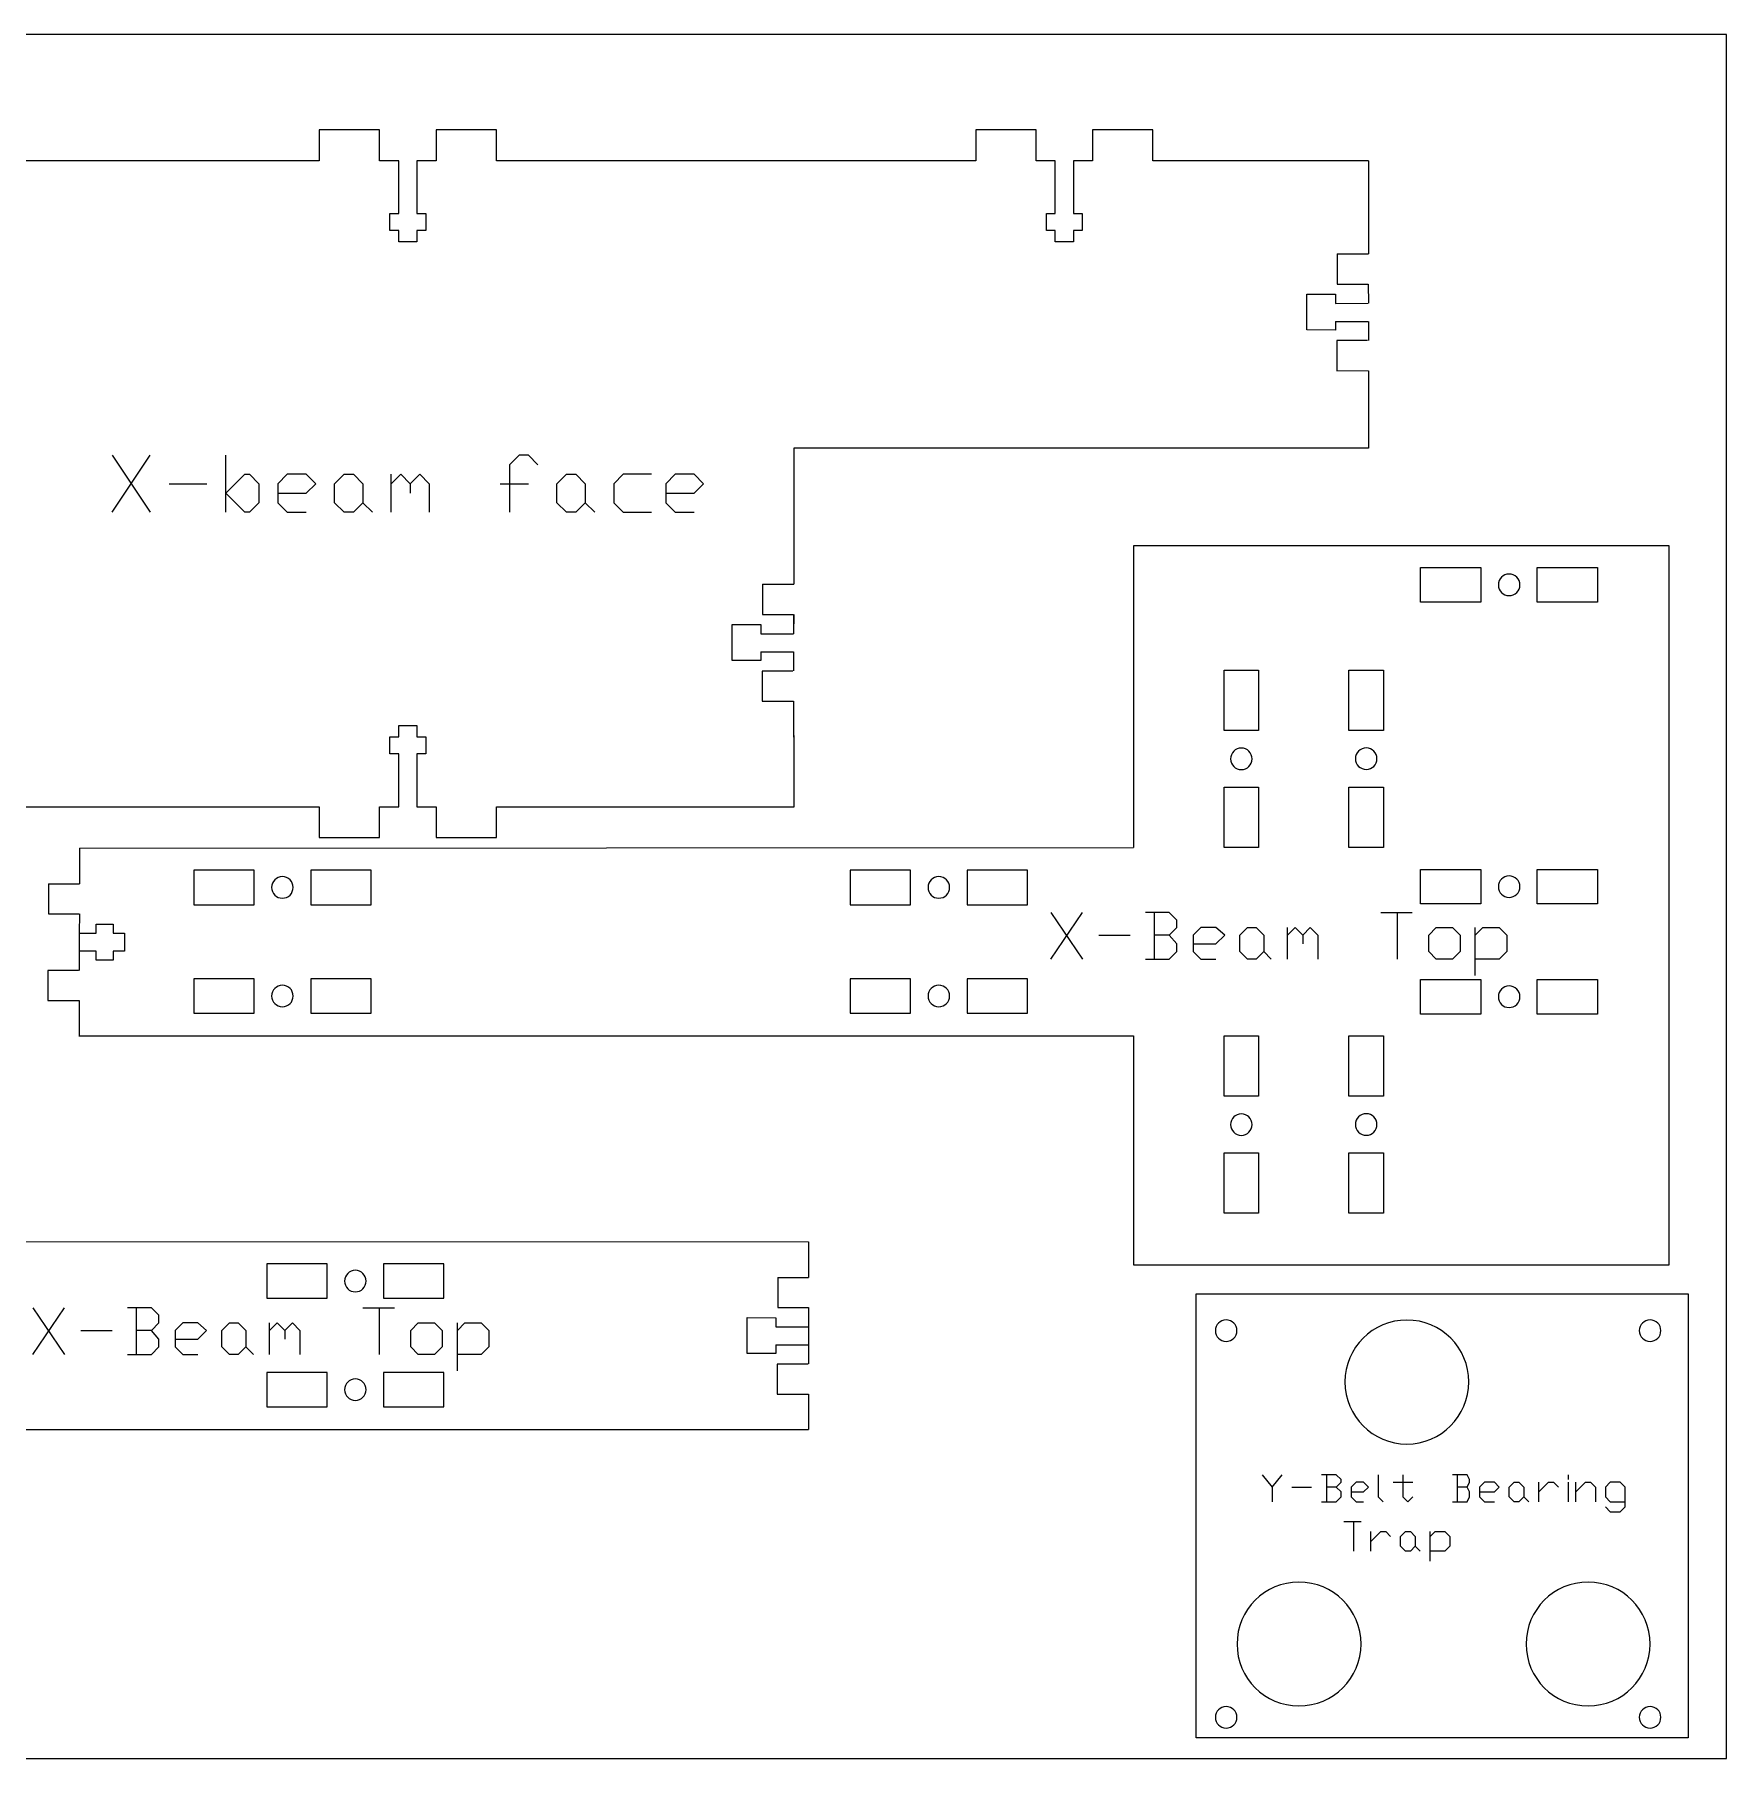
# Model space of a CAD drawing. Header units: inches. Extents: x 6.6 to 30.6, y 0.1 to 12.1.
# Drawn here: x 18.8 to 30.58, y 0.08 to 12.08 of the extents above; entities that cross this region are included whole.
import ezdxf

# ---------------------------------------------------------------- set-up
doc = ezdxf.new("R2010")
doc.units = ezdxf.units.IN
doc.layers.get('0').update_dxf_attribs({"linetype": 'CONTINUOUS', "lineweight": 25, "true_color": 0x000000})
doc.layers.add('CUT_SHEET_5', color=179, linetype='CONTINUOUS', true_color=0x131326)

# ---------------------------------------------------------------- blocks, each defined once
blk = doc.blocks.new('BORDER')
for p, q in [((24, 0), (0, 0)), ((24, -12), (24, 0)), ((0, -12), (24, -12))]:
    blk.add_line(p, q)
blk = doc.blocks.new('xbeamtopr')
at = {"layer": 'CUT_SHEET_5', "color": 3, "lineweight": 15, "true_color": 0x00ff00}
for p, q in [((0, 0), (-3.728, 0)), ((-3.728, 0), (-3.728, -2.099)), ((0, -5.003), (0, 0)), ((-11.066, -2.103), (-3.728, -2.099)), ((-11.066, -2.103), (-11.066, -2.351)), ((-11.066, -2.561), (-11.067, -2.695)), ((-10.949, -2.695), (-10.949, -2.633)), ((-10.949, -2.633), (-10.831, -2.633)), ((-10.831, -2.633), (-10.831, -2.695)), ((-11.067, -2.695), (-10.949, -2.695)), ((-11.067, -2.695), (-11.067, -2.821)), ((-10.831, -2.695), (-10.752, -2.695)), ((-10.752, -2.695), (-10.752, -2.821)), ((-10.949, -2.821), (-11.067, -2.821)), ((-11.067, -2.821), (-11.067, -2.954)), ((-10.949, -2.883), (-10.949, -2.821)), ((-10.752, -2.821), (-10.831, -2.821)), ((-10.831, -2.821), (-10.831, -2.883)), ((-10.831, -2.883), (-10.949, -2.883)), ((-11.067, -3.164), (-11.067, -3.411)), ((-11.067, -3.411), (-11.067, -3.414)), ((-11.067, -3.411), (-3.728, -3.411)), ((-3.728, -3.411), (-3.728, -5.003)), ((-3.728, -5.003), (0, -5.003))]:
    blk.add_line(p, q, dxfattribs=at)
at = {"layer": 'CUT_SHEET_5', "color": 1, "lineweight": 15, "true_color": 0xff0000}
for p, q in [((-1.731, -0.151), (-1.311, -0.151)), ((-1.731, -0.391), (-1.731, -0.151)), ((-1.311, -0.151), (-1.311, -0.391)), ((-0.918, -0.151), (-0.498, -0.151)), ((-0.918, -0.391), (-0.918, -0.151)), ((-0.498, -0.151), (-0.498, -0.391)), ((-1.311, -0.391), (-1.731, -0.391)), ((-0.498, -0.391), (-0.918, -0.391)), ((-3.098, -0.865), (-2.858, -0.865)), ((-3.098, -1.285), (-3.098, -0.865)), ((-2.858, -0.865), (-2.858, -1.285)), ((-2.229, -1.285), (-2.229, -0.865)), ((-2.229, -0.865), (-1.989, -0.865)), ((-1.989, -0.865), (-1.989, -1.285)), ((-2.858, -1.285), (-3.098, -1.285)), ((-1.989, -1.285), (-2.229, -1.285)), ((-3.098, -1.679), (-2.858, -1.679)), ((-3.098, -2.098), (-3.098, -1.679)), ((-2.858, -1.679), (-2.858, -2.098)), ((-2.229, -2.098), (-2.229, -1.678)), ((-2.229, -1.678), (-1.989, -1.678)), ((-1.989, -1.678), (-1.989, -2.098)), ((-2.858, -2.098), (-3.098, -2.098)), ((-1.989, -2.098), (-2.229, -2.098)), ((-9.849, -2.257), (-10.269, -2.257)), ((-10.269, -2.257), (-10.269, -2.497)), ((-9.849, -2.497), (-9.849, -2.257)), ((-9.036, -2.257), (-9.456, -2.257)), ((-9.456, -2.257), (-9.456, -2.497)), ((-9.036, -2.497), (-9.036, -2.257)), ((-5.281, -2.257), (-5.7, -2.257)), ((-5.7, -2.257), (-5.7, -2.497)), ((-5.281, -2.497), (-5.281, -2.257)), ((-4.467, -2.257), (-4.887, -2.257)), ((-4.887, -2.257), (-4.887, -2.497)), ((-4.467, -2.497), (-4.467, -2.257)), ((-1.731, -2.492), (-1.731, -2.252)), ((-1.731, -2.252), (-1.311, -2.252)), ((-1.311, -2.252), (-1.311, -2.492)), ((-0.918, -2.492), (-0.918, -2.252)), ((-0.918, -2.252), (-0.498, -2.252)), ((-0.498, -2.252), (-0.498, -2.492)), ((-11.282, -2.351), (-11.282, -2.561)), ((-11.282, -2.351), (-11.066, -2.351)), ((-10.269, -2.497), (-9.849, -2.497)), ((-9.456, -2.497), (-9.036, -2.497)), ((-5.7, -2.497), (-5.281, -2.497)), ((-4.887, -2.497), (-4.467, -2.497)), ((-1.311, -2.492), (-1.731, -2.492)), ((-0.498, -2.492), (-0.918, -2.492)), ((-11.282, -2.561), (-11.067, -2.561)), ((-11.286, -2.955), (-11.286, -3.164)), ((-11.071, -2.955), (-11.286, -2.955)), ((-9.85, -3.013), (-10.269, -3.013)), ((-10.269, -3.013), (-10.269, -3.253)), ((-9.85, -3.253), (-9.85, -3.013)), ((-9.036, -3.013), (-9.456, -3.013)), ((-9.456, -3.013), (-9.456, -3.253)), ((-9.036, -3.253), (-9.036, -3.013)), ((-5.281, -3.013), (-5.7, -3.013)), ((-5.7, -3.013), (-5.7, -3.253)), ((-5.281, -3.253), (-5.281, -3.013)), ((-4.467, -3.013), (-4.887, -3.013)), ((-4.887, -3.013), (-4.887, -3.253)), ((-4.467, -3.253), (-4.467, -3.013)), ((-1.731, -3.018), (-1.311, -3.018)), ((-1.731, -3.258), (-1.731, -3.018)), ((-1.311, -3.018), (-1.311, -3.258)), ((-0.918, -3.018), (-0.498, -3.018)), ((-0.918, -3.258), (-0.918, -3.018)), ((-0.498, -3.018), (-0.498, -3.258)), ((-11.286, -3.164), (-11.067, -3.164)), ((-10.269, -3.253), (-9.85, -3.253)), ((-9.456, -3.253), (-9.036, -3.253)), ((-5.7, -3.253), (-5.281, -3.253)), ((-4.887, -3.253), (-4.467, -3.253)), ((-1.311, -3.258), (-1.731, -3.258)), ((-0.498, -3.258), (-0.918, -3.258)), ((-3.098, -3.411), (-2.858, -3.411)), ((-3.098, -3.831), (-3.098, -3.411)), ((-2.858, -3.411), (-2.858, -3.831)), ((-2.229, -3.83), (-2.229, -3.411)), ((-2.229, -3.411), (-1.989, -3.411)), ((-1.989, -3.411), (-1.989, -3.83)), ((-2.858, -3.831), (-3.098, -3.831)), ((-1.989, -3.83), (-2.229, -3.83)), ((-3.098, -4.225), (-2.858, -4.225)), ((-3.098, -4.644), (-3.098, -4.225)), ((-2.858, -4.225), (-2.858, -4.644)), ((-2.229, -4.644), (-2.229, -4.224)), ((-2.229, -4.224), (-1.989, -4.224)), ((-1.989, -4.224), (-1.989, -4.644)), ((-2.858, -4.644), (-3.098, -4.644)), ((-1.989, -4.644), (-2.229, -4.644))]:
    blk.add_line(p, q, dxfattribs=at)
at = {"layer": 'CUT_SHEET_5', "color": 7, "lineweight": 15, "true_color": 0xffffff}
for p, q in [((-4.303, -2.551), (-4.084, -2.876)), ((-4.303, -2.876), (-4.084, -2.551)), ((-3.48, -2.551), (-3.646, -2.551)), ((-3.585, -2.551), (-3.585, -2.876)), ((-3.427, -2.604), (-3.48, -2.551)), ((-3.427, -2.657), (-3.427, -2.604)), ((-2.007, -2.551), (-1.788, -2.551)), ((-1.893, -2.551), (-1.893, -2.876)), ((-3.971, -2.71), (-3.752, -2.71)), ((-3.48, -2.71), (-3.585, -2.71)), ((-3.48, -2.71), (-3.427, -2.657)), ((-3.427, -2.77), (-3.48, -2.71)), ((-3.261, -2.657), (-3.313, -2.71)), ((-3.313, -2.71), (-3.313, -2.823)), ((-3.155, -2.657), (-3.261, -2.657)), ((-3.094, -2.71), (-3.155, -2.657)), ((-3.155, -2.77), (-3.094, -2.71)), ((-2.989, -2.71), (-2.936, -2.657)), ((-2.989, -2.823), (-2.989, -2.71)), ((-2.936, -2.657), (-2.875, -2.657)), ((-2.875, -2.657), (-2.822, -2.71)), ((-2.822, -2.71), (-2.822, -2.823)), ((-2.656, -2.71), (-2.603, -2.657)), ((-2.656, -2.876), (-2.656, -2.657)), ((-2.603, -2.657), (-2.551, -2.71)), ((-2.551, -2.71), (-2.498, -2.657)), ((-2.551, -2.71), (-2.551, -2.77)), ((-2.498, -2.657), (-2.445, -2.71)), ((-2.445, -2.71), (-2.445, -2.876)), ((-1.674, -2.71), (-1.621, -2.657)), ((-1.674, -2.823), (-1.674, -2.71)), ((-1.621, -2.657), (-1.508, -2.657)), ((-1.508, -2.657), (-1.455, -2.71)), ((-1.455, -2.71), (-1.455, -2.823)), ((-1.35, -2.71), (-1.297, -2.657)), ((-1.35, -2.989), (-1.35, -2.657)), ((-1.297, -2.657), (-1.183, -2.657)), ((-1.183, -2.657), (-1.13, -2.71)), ((-1.13, -2.71), (-1.13, -2.823)), ((-3.646, -2.876), (-3.48, -2.876)), ((-3.48, -2.876), (-3.427, -2.823)), ((-3.427, -2.823), (-3.427, -2.77)), ((-3.313, -2.77), (-3.155, -2.77)), ((-3.313, -2.823), (-3.261, -2.876)), ((-3.261, -2.876), (-3.155, -2.876)), ((-2.936, -2.876), (-2.989, -2.823)), ((-2.875, -2.876), (-2.936, -2.876)), ((-2.822, -2.823), (-2.875, -2.876)), ((-2.822, -2.823), (-2.77, -2.876)), ((-1.621, -2.876), (-1.674, -2.823)), ((-1.508, -2.876), (-1.621, -2.876)), ((-1.455, -2.823), (-1.508, -2.876)), ((-1.183, -2.876), (-1.35, -2.876)), ((-1.13, -2.823), (-1.183, -2.876))]:
    blk.add_line(p, q, dxfattribs=at)
at = {"layer": 'CUT_SHEET_5', "color": 1, "lineweight": 15, "true_color": 0xff0000}
for points in [[(-1.114, -0.196), (-1.156, -0.196), (-1.189, -0.229), (-1.189, -0.271)], [(-1.039, -0.271), (-1.039, -0.229), (-1.073, -0.196), (-1.114, -0.196)], [(-1.189, -0.271), (-1.189, -0.312), (-1.156, -0.346), (-1.114, -0.346)], [(-1.114, -0.346), (-1.073, -0.346), (-1.039, -0.312), (-1.039, -0.271)], [(-2.978, -1.407), (-3.02, -1.407), (-3.053, -1.441), (-3.053, -1.482)], [(-2.903, -1.482), (-2.903, -1.441), (-2.937, -1.407), (-2.978, -1.407)], [(-2.109, -1.406), (-2.15, -1.406), (-2.184, -1.44), (-2.184, -1.481)], [(-2.034, -1.481), (-2.034, -1.44), (-2.067, -1.406), (-2.109, -1.406)], [(-3.053, -1.482), (-3.053, -1.523), (-3.02, -1.557), (-2.978, -1.557)], [(-2.978, -1.557), (-2.937, -1.557), (-2.903, -1.523), (-2.903, -1.482)], [(-2.184, -1.481), (-2.184, -1.523), (-2.15, -1.556), (-2.109, -1.556)], [(-2.109, -1.556), (-2.067, -1.556), (-2.034, -1.523), (-2.034, -1.481)], [(-9.653, -2.302), (-9.694, -2.302), (-9.728, -2.336), (-9.728, -2.377)], [(-9.728, -2.377), (-9.728, -2.418), (-9.694, -2.452), (-9.653, -2.452)], [(-9.578, -2.377), (-9.578, -2.336), (-9.611, -2.302), (-9.653, -2.302)], [(-9.653, -2.452), (-9.611, -2.452), (-9.578, -2.418), (-9.578, -2.377)], [(-5.084, -2.302), (-5.125, -2.302), (-5.159, -2.336), (-5.159, -2.377)], [(-5.159, -2.377), (-5.159, -2.418), (-5.125, -2.452), (-5.084, -2.452)], [(-5.009, -2.377), (-5.009, -2.336), (-5.042, -2.302), (-5.084, -2.302)], [(-5.084, -2.452), (-5.042, -2.452), (-5.009, -2.418), (-5.009, -2.377)], [(-1.114, -2.297), (-1.156, -2.297), (-1.189, -2.33), (-1.189, -2.372)], [(-1.189, -2.372), (-1.189, -2.413), (-1.156, -2.447), (-1.114, -2.447)], [(-1.039, -2.372), (-1.039, -2.33), (-1.073, -2.297), (-1.114, -2.297)], [(-1.114, -2.447), (-1.073, -2.447), (-1.039, -2.413), (-1.039, -2.372)], [(-9.653, -3.058), (-9.694, -3.058), (-9.728, -3.091), (-9.728, -3.133)], [(-9.578, -3.133), (-9.578, -3.091), (-9.611, -3.058), (-9.653, -3.058)], [(-5.084, -3.058), (-5.125, -3.058), (-5.159, -3.091), (-5.159, -3.133)], [(-5.009, -3.133), (-5.009, -3.091), (-5.042, -3.058), (-5.084, -3.058)], [(-1.114, -3.063), (-1.156, -3.063), (-1.189, -3.097), (-1.189, -3.138)], [(-1.039, -3.138), (-1.039, -3.097), (-1.073, -3.063), (-1.114, -3.063)], [(-9.728, -3.133), (-9.728, -3.174), (-9.694, -3.208), (-9.653, -3.208)], [(-9.653, -3.208), (-9.611, -3.208), (-9.578, -3.174), (-9.578, -3.133)], [(-5.159, -3.133), (-5.159, -3.174), (-5.125, -3.208), (-5.084, -3.208)], [(-5.084, -3.208), (-5.042, -3.208), (-5.009, -3.174), (-5.009, -3.133)], [(-1.189, -3.138), (-1.189, -3.179), (-1.156, -3.213), (-1.114, -3.213)], [(-1.114, -3.213), (-1.073, -3.213), (-1.039, -3.179), (-1.039, -3.138)], [(-2.978, -3.953), (-3.02, -3.953), (-3.053, -3.986), (-3.053, -4.028)], [(-2.903, -4.028), (-2.903, -3.986), (-2.937, -3.953), (-2.978, -3.953)], [(-2.109, -3.952), (-2.15, -3.952), (-2.184, -3.986), (-2.184, -4.027)], [(-2.034, -4.027), (-2.034, -3.986), (-2.067, -3.952), (-2.109, -3.952)], [(-3.053, -4.028), (-3.053, -4.069), (-3.02, -4.103), (-2.978, -4.103)], [(-2.978, -4.103), (-2.937, -4.103), (-2.903, -4.069), (-2.903, -4.028)], [(-2.184, -4.027), (-2.184, -4.068), (-2.15, -4.102), (-2.109, -4.102)], [(-2.109, -4.102), (-2.067, -4.102), (-2.034, -4.068), (-2.034, -4.027)]]:
    blk.add_open_spline(points, degree=3, dxfattribs=at)
blk = doc.blocks.new('y_belt_bear_trap_1')
at = {"layer": 'CUT_SHEET_5', "color": 3, "lineweight": 15, "true_color": 0x00ff00}
for p, q in [((0, -3.091), (0, 0)), ((0, 0), (3.424, 0)), ((3.424, 0), (3.424, -3.091)), ((3.424, -3.091), (0, -3.091))]:
    blk.add_line(p, q, dxfattribs=at)
at = {"layer": 'CUT_SHEET_5', "color": 1, "lineweight": 15, "true_color": 0xff0000}
for p, q in [((0.208, -0.182), (0.208, -0.182)), ((1.466, -0.183), (1.466, -0.183)), ((3.159, -0.182), (3.159, -0.182)), ((0.715, -2.007), (0.715, -2.007)), ((0.284, -2.438), (0.284, -2.438)), ((1.147, -2.438), (1.147, -2.438)), ((2.296, -2.438), (2.296, -2.438)), ((3.159, -2.438), (3.159, -2.438)), ((0.208, -2.873), (0.208, -2.873)), ((3.159, -2.873), (3.159, -2.873))]:
    blk.add_line(p, q, dxfattribs=at)
at = {"layer": 'CUT_SHEET_5', "color": 7, "lineweight": 15, "true_color": 0xffffff}
for p, q in [((0.46, -1.26), (0.528, -1.346)), ((0.528, -1.346), (0.597, -1.26)), ((0.975, -1.26), (0.872, -1.26)), ((0.906, -1.26), (0.906, -1.449)), ((1.009, -1.294), (0.975, -1.26)), ((0.975, -1.346), (1.009, -1.311)), ((1.009, -1.311), (1.009, -1.294)), ((1.113, -1.311), (1.078, -1.346)), ((1.164, -1.311), (1.113, -1.311)), ((1.198, -1.346), (1.164, -1.311)), ((1.267, -1.26), (1.267, -1.414)), ((1.37, -1.311), (1.508, -1.311)), ((1.439, -1.26), (1.439, -1.414)), ((1.886, -1.26), (1.783, -1.26)), ((1.817, -1.26), (1.817, -1.449)), ((1.903, -1.294), (1.886, -1.26)), ((1.886, -1.346), (1.903, -1.311)), ((1.903, -1.311), (1.903, -1.294)), ((2.006, -1.311), (1.972, -1.346)), ((2.075, -1.311), (2.006, -1.311)), ((2.109, -1.346), (2.075, -1.311)), ((2.178, -1.346), (2.212, -1.311)), ((2.212, -1.311), (2.246, -1.311)), ((2.246, -1.311), (2.281, -1.346)), ((2.384, -1.38), (2.453, -1.311)), ((2.384, -1.449), (2.384, -1.311)), ((2.453, -1.311), (2.487, -1.311)), ((2.487, -1.311), (2.521, -1.346)), ((2.59, -1.294), (2.59, -1.26)), ((2.59, -1.449), (2.59, -1.311)), ((2.642, -1.38), (2.71, -1.311)), ((2.642, -1.449), (2.642, -1.311)), ((2.71, -1.311), (2.745, -1.311)), ((2.745, -1.311), (2.779, -1.346)), ((2.882, -1.311), (2.848, -1.346)), ((2.951, -1.311), (2.882, -1.311)), ((2.985, -1.346), (2.951, -1.311)), ((0.528, -1.346), (0.528, -1.449)), ((0.666, -1.346), (0.803, -1.346)), ((0.975, -1.346), (0.906, -1.346)), ((1.009, -1.38), (0.975, -1.346)), ((0.975, -1.449), (1.009, -1.414)), ((1.009, -1.414), (1.009, -1.38)), ((1.078, -1.346), (1.078, -1.414)), ((1.078, -1.38), (1.164, -1.38)), ((1.078, -1.414), (1.113, -1.449)), ((1.164, -1.38), (1.198, -1.346)), ((1.267, -1.414), (1.302, -1.449)), ((1.439, -1.414), (1.473, -1.449)), ((1.473, -1.449), (1.508, -1.414)), ((1.886, -1.346), (1.817, -1.346)), ((1.903, -1.38), (1.886, -1.346)), ((1.886, -1.449), (1.903, -1.414)), ((1.903, -1.414), (1.903, -1.38)), ((1.972, -1.346), (1.972, -1.414)), ((1.972, -1.38), (2.075, -1.38)), ((1.972, -1.414), (2.006, -1.449)), ((2.075, -1.38), (2.109, -1.346)), ((2.178, -1.414), (2.178, -1.346)), ((2.212, -1.449), (2.178, -1.414)), ((2.281, -1.414), (2.246, -1.449)), ((2.281, -1.346), (2.281, -1.414)), ((2.281, -1.414), (2.315, -1.449)), ((2.779, -1.346), (2.779, -1.449)), ((2.848, -1.346), (2.848, -1.414)), ((2.848, -1.414), (2.882, -1.449)), ((2.985, -1.483), (2.985, -1.346)), ((0.872, -1.449), (0.975, -1.449)), ((1.113, -1.449), (1.164, -1.449)), ((1.783, -1.449), (1.886, -1.449)), ((2.006, -1.449), (2.075, -1.449)), ((2.246, -1.449), (2.212, -1.449)), ((2.848, -1.483), (2.882, -1.518)), ((2.882, -1.449), (2.985, -1.449)), ((2.882, -1.518), (2.951, -1.518)), ((2.951, -1.518), (2.985, -1.483)), ((1.027, -1.586), (1.147, -1.586)), ((1.095, -1.586), (1.095, -1.792)), ((1.216, -1.724), (1.284, -1.655)), ((1.216, -1.792), (1.216, -1.655)), ((1.284, -1.655), (1.319, -1.655)), ((1.319, -1.655), (1.353, -1.689)), ((1.422, -1.689), (1.456, -1.655)), ((1.456, -1.655), (1.491, -1.655)), ((1.491, -1.655), (1.525, -1.689)), ((1.628, -1.689), (1.662, -1.655)), ((1.628, -1.861), (1.628, -1.655)), ((1.662, -1.655), (1.731, -1.655)), ((1.731, -1.655), (1.765, -1.689)), ((1.422, -1.758), (1.422, -1.689)), ((1.456, -1.792), (1.422, -1.758)), ((1.491, -1.792), (1.456, -1.792)), ((1.525, -1.758), (1.491, -1.792)), ((1.525, -1.689), (1.525, -1.758)), ((1.525, -1.758), (1.559, -1.792)), ((1.731, -1.792), (1.628, -1.792)), ((1.765, -1.758), (1.731, -1.792)), ((1.765, -1.689), (1.765, -1.758))]:
    blk.add_line(p, q, dxfattribs=at)
at = {"layer": 'CUT_SHEET_5', "color": 1, "lineweight": 15, "true_color": 0xff0000}
for points, degree in [([(0.208, -0.182), (0.167, -0.182), (0.133, -0.216), (0.133, -0.257)], 3), ([(0.283, -0.257), (0.283, -0.216), (0.25, -0.182), (0.208, -0.182)], 3), ([(1.466, -0.183), (1.228, -0.183), (1.035, -0.376), (1.035, -0.614)], 3), ([(1.897, -0.614), (1.898, -0.376), (1.704, -0.183), (1.466, -0.183)], 3), ([(3.159, -0.182), (3.118, -0.182), (3.084, -0.216), (3.084, -0.257)], 3), ([(3.234, -0.257), (3.234, -0.216), (3.201, -0.182), (3.159, -0.182)], 3), ([(0.133, -0.257), (0.133, -0.299), (0.167, -0.332), (0.208, -0.332)], 3), ([(0.208, -0.332), (0.25, -0.332), (0.283, -0.299), (0.283, -0.257)], 3), ([(3.084, -0.257), (3.084, -0.299), (3.118, -0.332), (3.159, -0.332)], 3), ([(3.159, -0.332), (3.201, -0.332), (3.234, -0.299), (3.234, -0.257)], 3), ([(1.035, -0.614), (1.035, -0.852), (1.228, -1.046), (1.466, -1.046)], 3), ([(1.035, -0.614), (1.035, -0.614), (1.035, -0.614), (1.035, -0.614)], 3), ([(1.466, -1.046), (1.704, -1.046), (1.897, -0.852), (1.897, -0.614)], 3), ([(1.466, -1.046), (1.466, -1.046), (1.466, -1.046)], 2), ([(0.715, -2.007), (0.477, -2.007), (0.284, -2.2), (0.284, -2.438)], 3), ([(1.147, -2.438), (1.147, -2.2), (0.953, -2.007), (0.715, -2.007)], 3), ([(2.728, -2.007), (2.489, -2.007), (2.296, -2.2), (2.296, -2.438)], 3), ([(3.159, -2.438), (3.159, -2.2), (2.966, -2.007), (2.728, -2.007)], 3), ([(0.284, -2.438), (0.284, -2.676), (0.477, -2.869), (0.715, -2.869)], 3), ([(0.715, -2.869), (0.953, -2.869), (1.147, -2.676), (1.147, -2.438)], 3), ([(2.296, -2.438), (2.296, -2.676), (2.489, -2.869), (2.727, -2.869)], 3), ([(2.728, -2.869), (2.966, -2.869), (3.159, -2.676), (3.159, -2.438)], 3), ([(0.208, -2.873), (0.167, -2.873), (0.133, -2.907), (0.133, -2.948)], 3), ([(0.283, -2.948), (0.283, -2.907), (0.25, -2.873), (0.208, -2.873)], 3), ([(0.715, -2.869), (0.715, -2.869), (0.715, -2.869), (0.715, -2.869)], 3), ([(2.727, -2.869), (2.728, -2.869), (2.728, -2.869), (2.728, -2.869)], 3), ([(3.159, -2.873), (3.118, -2.873), (3.084, -2.907), (3.084, -2.948)], 3), ([(3.234, -2.948), (3.234, -2.907), (3.201, -2.873), (3.159, -2.873)], 3), ([(0.133, -2.948), (0.133, -2.99), (0.167, -3.023), (0.208, -3.023)], 3), ([(0.208, -3.023), (0.25, -3.023), (0.283, -2.99), (0.283, -2.948)], 3), ([(3.084, -2.948), (3.084, -2.99), (3.118, -3.023), (3.159, -3.023)], 3), ([(3.159, -3.023), (3.201, -3.023), (3.234, -2.99), (3.234, -2.948)], 3)]:
    blk.add_open_spline(points, degree=degree, dxfattribs=at)
blk = doc.blocks.new('xbeamtopl')
at = {"layer": 'CUT_SHEET_5', "color": 3, "lineweight": 15, "true_color": 0x00ff00}
for p, q in [((3.728, 0), (0, 0)), ((0, 0), (0, -5.003)), ((3.728, -2.099), (3.728, 0)), ((3.728, -2.099), (17.377, -2.103)), ((17.377, -2.103), (17.377, -2.351)), ((16.949, -2.881), (16.949, -2.631)), ((16.949, -2.631), (17.149, -2.632)), ((17.149, -2.632), (17.149, -2.695)), ((17.377, -2.561), (17.377, -2.695)), ((17.149, -2.695), (17.377, -2.695)), ((17.377, -2.695), (17.377, -2.821)), ((17.148, -2.821), (17.377, -2.821)), ((17.149, -2.821), (17.149, -2.882)), ((17.377, -2.821), (17.377, -2.954)), ((17.149, -2.882), (16.949, -2.881)), ((17.376, -3.164), (17.376, -3.411)), ((3.728, -5.003), (3.728, -3.411)), ((3.728, -3.411), (17.376, -3.411)), ((0, -5.003), (3.728, -5.003))]:
    blk.add_line(p, q, dxfattribs=at)
at = {"layer": 'CUT_SHEET_5', "color": 1, "lineweight": 15, "true_color": 0xff0000}
for p, q in [((0.918, -0.151), (0.498, -0.151)), ((0.498, -0.151), (0.498, -0.391)), ((0.918, -0.391), (0.918, -0.151)), ((1.731, -0.151), (1.311, -0.151)), ((1.311, -0.151), (1.311, -0.391)), ((1.731, -0.391), (1.731, -0.151)), ((0.498, -0.391), (0.918, -0.391)), ((1.311, -0.391), (1.731, -0.391)), ((1.989, -1.286), (1.989, -0.866)), ((1.989, -0.866), (2.229, -0.866)), ((2.229, -0.866), (2.229, -1.286)), ((3.098, -0.865), (2.858, -0.865)), ((2.858, -0.865), (2.858, -1.285)), ((3.098, -1.285), (3.098, -0.865)), ((2.229, -1.286), (1.989, -1.286)), ((2.858, -1.285), (3.098, -1.285)), ((1.989, -2.099), (1.989, -1.679)), ((1.989, -1.679), (2.229, -1.679)), ((2.229, -1.679), (2.229, -2.099)), ((3.098, -1.679), (2.858, -1.679)), ((2.858, -1.679), (2.858, -2.098)), ((3.098, -2.098), (3.098, -1.679)), ((2.229, -2.099), (1.989, -2.099)), ((2.858, -2.098), (3.098, -2.098)), ((0.918, -2.252), (0.498, -2.252)), ((0.498, -2.252), (0.498, -2.492)), ((0.918, -2.492), (0.918, -2.252)), ((1.731, -2.252), (1.311, -2.252)), ((1.311, -2.252), (1.311, -2.492)), ((1.731, -2.492), (1.731, -2.252)), ((4.467, -2.257), (4.887, -2.257)), ((4.467, -2.497), (4.467, -2.257)), ((4.887, -2.257), (4.887, -2.497)), ((5.281, -2.257), (5.7, -2.257)), ((5.281, -2.497), (5.281, -2.257)), ((5.7, -2.257), (5.7, -2.497)), ((9.456, -2.257), (9.036, -2.257)), ((9.036, -2.257), (9.036, -2.497)), ((9.456, -2.497), (9.456, -2.257)), ((10.269, -2.257), (9.85, -2.257)), ((9.85, -2.257), (9.85, -2.497)), ((10.269, -2.497), (10.269, -2.257)), ((14.025, -2.257), (13.605, -2.257)), ((13.605, -2.257), (13.605, -2.497)), ((14.025, -2.497), (14.025, -2.257)), ((14.838, -2.257), (14.418, -2.257)), ((14.418, -2.257), (14.418, -2.497)), ((14.838, -2.497), (14.838, -2.257)), ((17.162, -2.351), (17.162, -2.561)), ((17.162, -2.351), (17.377, -2.351)), ((0.498, -2.492), (0.918, -2.492)), ((1.311, -2.492), (1.731, -2.492)), ((4.887, -2.497), (4.467, -2.497)), ((5.7, -2.497), (5.281, -2.497)), ((9.036, -2.497), (9.456, -2.497)), ((9.85, -2.497), (10.269, -2.497)), ((13.605, -2.497), (14.025, -2.497)), ((14.418, -2.497), (14.838, -2.497)), ((17.162, -2.561), (17.376, -2.561)), ((17.158, -2.955), (17.158, -3.164)), ((17.373, -2.955), (17.158, -2.955)), ((0.918, -3.018), (0.498, -3.018)), ((0.498, -3.018), (0.498, -3.258)), ((0.918, -3.258), (0.918, -3.018)), ((1.731, -3.018), (1.311, -3.018)), ((1.311, -3.018), (1.311, -3.258)), ((1.731, -3.258), (1.731, -3.018)), ((4.467, -3.253), (4.467, -3.013)), ((4.467, -3.013), (4.887, -3.013)), ((4.887, -3.013), (4.887, -3.253)), ((5.281, -3.253), (5.281, -3.013)), ((5.281, -3.013), (5.7, -3.013)), ((5.7, -3.013), (5.7, -3.253)), ((9.456, -3.013), (9.036, -3.013)), ((9.036, -3.013), (9.036, -3.253)), ((9.456, -3.253), (9.456, -3.013)), ((10.269, -3.013), (9.849, -3.013)), ((9.849, -3.013), (9.849, -3.253)), ((10.269, -3.253), (10.269, -3.013)), ((14.025, -3.013), (13.605, -3.013)), ((13.605, -3.013), (13.605, -3.253)), ((14.025, -3.253), (14.025, -3.013)), ((14.838, -3.013), (14.418, -3.013)), ((14.418, -3.013), (14.418, -3.253)), ((14.838, -3.253), (14.838, -3.013)), ((17.158, -3.164), (17.376, -3.164)), ((0.498, -3.258), (0.918, -3.258)), ((1.311, -3.258), (1.731, -3.258)), ((4.887, -3.253), (4.467, -3.253)), ((5.7, -3.253), (5.281, -3.253)), ((9.036, -3.253), (9.456, -3.253)), ((9.849, -3.253), (10.269, -3.253)), ((13.605, -3.253), (14.025, -3.253)), ((14.418, -3.253), (14.838, -3.253)), ((1.989, -3.832), (1.989, -3.412)), ((1.989, -3.412), (2.229, -3.412)), ((2.229, -3.412), (2.229, -3.832)), ((3.098, -3.411), (2.858, -3.411)), ((2.858, -3.411), (2.858, -3.831)), ((3.098, -3.831), (3.098, -3.411)), ((2.229, -3.832), (1.989, -3.832)), ((2.858, -3.831), (3.098, -3.831)), ((2.903, -4.028), (2.903, -4.028)), ((1.989, -4.645), (1.989, -4.225)), ((1.989, -4.225), (2.229, -4.225)), ((2.229, -4.225), (2.229, -4.645)), ((3.098, -4.225), (2.858, -4.225)), ((2.858, -4.225), (2.858, -4.644)), ((3.098, -4.644), (3.098, -4.225)), ((2.229, -4.645), (1.989, -4.645)), ((2.858, -4.644), (3.098, -4.644))]:
    blk.add_line(p, q, dxfattribs=at)
at = {"layer": 'CUT_SHEET_5', "color": 7, "lineweight": 15, "true_color": 0xffffff}
for p, q in [((11.978, -2.562), (12.197, -2.887)), ((11.978, -2.887), (12.197, -2.562)), ((12.802, -2.562), (12.636, -2.562)), ((12.696, -2.562), (12.696, -2.887)), ((12.855, -2.615), (12.802, -2.562)), ((12.855, -2.668), (12.855, -2.615)), ((14.275, -2.562), (14.494, -2.562)), ((14.388, -2.562), (14.388, -2.887)), ((12.311, -2.721), (12.53, -2.721)), ((12.802, -2.721), (12.696, -2.721)), ((12.802, -2.721), (12.855, -2.668)), ((12.855, -2.781), (12.802, -2.721)), ((13.021, -2.668), (12.968, -2.721)), ((12.968, -2.721), (12.968, -2.834)), ((13.126, -2.668), (13.021, -2.668)), ((13.187, -2.721), (13.126, -2.668)), ((13.126, -2.781), (13.187, -2.721)), ((13.293, -2.721), (13.345, -2.668)), ((13.293, -2.834), (13.293, -2.721)), ((13.345, -2.668), (13.406, -2.668)), ((13.406, -2.668), (13.459, -2.721)), ((13.459, -2.721), (13.459, -2.834)), ((13.625, -2.721), (13.678, -2.668)), ((13.625, -2.887), (13.625, -2.668)), ((13.678, -2.668), (13.731, -2.721)), ((13.731, -2.721), (13.784, -2.668)), ((13.731, -2.721), (13.731, -2.781)), ((13.784, -2.668), (13.836, -2.721)), ((13.836, -2.721), (13.836, -2.887)), ((14.607, -2.721), (14.66, -2.668)), ((14.607, -2.834), (14.607, -2.721)), ((14.66, -2.668), (14.773, -2.668)), ((14.773, -2.668), (14.826, -2.721)), ((14.826, -2.721), (14.826, -2.834)), ((14.932, -2.721), (14.985, -2.668)), ((14.932, -3.001), (14.932, -2.668)), ((14.985, -2.668), (15.098, -2.668)), ((15.098, -2.668), (15.151, -2.721)), ((15.151, -2.721), (15.151, -2.834)), ((12.802, -2.887), (12.855, -2.834)), ((12.855, -2.834), (12.855, -2.781)), ((12.968, -2.781), (13.126, -2.781)), ((12.968, -2.834), (13.021, -2.887)), ((13.345, -2.887), (13.293, -2.834)), ((13.459, -2.834), (13.406, -2.887)), ((13.459, -2.834), (13.512, -2.887)), ((14.66, -2.887), (14.607, -2.834)), ((14.826, -2.834), (14.773, -2.887)), ((15.151, -2.834), (15.098, -2.887)), ((12.636, -2.887), (12.802, -2.887)), ((13.021, -2.887), (13.126, -2.887)), ((13.406, -2.887), (13.345, -2.887)), ((14.773, -2.887), (14.66, -2.887)), ((15.098, -2.887), (14.932, -2.887))]:
    blk.add_line(p, q, dxfattribs=at)
at = {"layer": 'CUT_SHEET_5', "color": 1, "lineweight": 15, "true_color": 0xff0000}
for points in [[(1.114, -0.196), (1.073, -0.196), (1.039, -0.229), (1.039, -0.271)], [(1.189, -0.271), (1.189, -0.229), (1.156, -0.196), (1.114, -0.196)], [(1.039, -0.271), (1.039, -0.312), (1.073, -0.346), (1.114, -0.346)], [(1.114, -0.346), (1.156, -0.346), (1.189, -0.312), (1.189, -0.271)], [(2.109, -1.408), (2.067, -1.408), (2.034, -1.441), (2.034, -1.483)], [(2.184, -1.483), (2.184, -1.441), (2.15, -1.408), (2.109, -1.408)], [(2.978, -1.407), (2.937, -1.407), (2.903, -1.441), (2.903, -1.482)], [(3.053, -1.482), (3.053, -1.441), (3.02, -1.407), (2.978, -1.407)], [(2.034, -1.483), (2.034, -1.524), (2.067, -1.558), (2.109, -1.558)], [(2.109, -1.558), (2.15, -1.558), (2.184, -1.524), (2.184, -1.483)], [(2.903, -1.482), (2.903, -1.523), (2.937, -1.557), (2.978, -1.557)], [(2.978, -1.557), (3.02, -1.557), (3.053, -1.523), (3.053, -1.482)], [(1.114, -2.297), (1.073, -2.297), (1.039, -2.33), (1.039, -2.372)], [(1.039, -2.372), (1.039, -2.413), (1.073, -2.447), (1.114, -2.447)], [(1.189, -2.372), (1.189, -2.33), (1.156, -2.297), (1.114, -2.297)], [(1.114, -2.447), (1.156, -2.447), (1.189, -2.413), (1.189, -2.372)], [(5.084, -2.302), (5.042, -2.302), (5.009, -2.336), (5.009, -2.377)], [(5.009, -2.377), (5.009, -2.418), (5.042, -2.452), (5.084, -2.452)], [(5.159, -2.377), (5.159, -2.336), (5.125, -2.302), (5.084, -2.302)], [(5.084, -2.452), (5.125, -2.452), (5.159, -2.418), (5.159, -2.377)], [(9.653, -2.302), (9.611, -2.302), (9.578, -2.336), (9.578, -2.377)], [(9.578, -2.377), (9.578, -2.418), (9.611, -2.452), (9.653, -2.452)], [(9.728, -2.377), (9.728, -2.336), (9.694, -2.302), (9.653, -2.302)], [(9.653, -2.452), (9.694, -2.452), (9.728, -2.418), (9.728, -2.377)], [(14.222, -2.302), (14.18, -2.302), (14.147, -2.336), (14.147, -2.377)], [(14.147, -2.377), (14.147, -2.418), (14.18, -2.452), (14.222, -2.452)], [(14.297, -2.377), (14.297, -2.336), (14.263, -2.302), (14.222, -2.302)], [(14.222, -2.452), (14.263, -2.452), (14.297, -2.418), (14.297, -2.377)], [(1.114, -3.063), (1.073, -3.063), (1.039, -3.097), (1.039, -3.138)], [(1.189, -3.138), (1.189, -3.097), (1.156, -3.063), (1.114, -3.063)], [(5.084, -3.058), (5.042, -3.058), (5.009, -3.091), (5.009, -3.133)], [(5.159, -3.133), (5.159, -3.091), (5.125, -3.058), (5.084, -3.058)], [(9.653, -3.058), (9.611, -3.058), (9.578, -3.091), (9.578, -3.133)], [(9.728, -3.133), (9.728, -3.091), (9.694, -3.058), (9.653, -3.058)], [(14.222, -3.058), (14.18, -3.058), (14.147, -3.091), (14.147, -3.133)], [(14.297, -3.133), (14.297, -3.091), (14.263, -3.058), (14.222, -3.058)], [(1.039, -3.138), (1.039, -3.179), (1.073, -3.213), (1.114, -3.213)], [(1.114, -3.213), (1.156, -3.213), (1.189, -3.179), (1.189, -3.138)], [(5.009, -3.133), (5.009, -3.174), (5.042, -3.208), (5.084, -3.208)], [(5.084, -3.208), (5.125, -3.208), (5.159, -3.174), (5.159, -3.133)], [(9.578, -3.133), (9.578, -3.174), (9.611, -3.208), (9.653, -3.208)], [(9.653, -3.208), (9.694, -3.208), (9.728, -3.174), (9.728, -3.133)], [(14.147, -3.133), (14.147, -3.174), (14.18, -3.208), (14.222, -3.208)], [(14.222, -3.208), (14.263, -3.208), (14.297, -3.174), (14.297, -3.133)], [(2.109, -3.954), (2.067, -3.954), (2.034, -3.987), (2.034, -4.028)], [(2.184, -4.028), (2.184, -3.987), (2.15, -3.954), (2.109, -3.954)], [(2.978, -3.953), (2.937, -3.953), (2.903, -3.986), (2.903, -4.028)], [(3.053, -4.028), (3.053, -3.986), (3.02, -3.953), (2.978, -3.953)], [(2.034, -4.028), (2.034, -4.07), (2.067, -4.103), (2.109, -4.103)], [(2.109, -4.103), (2.15, -4.103), (2.184, -4.07), (2.184, -4.028)], [(2.903, -4.028), (2.903, -4.069), (2.937, -4.103), (2.978, -4.103)], [(2.978, -4.103), (3.02, -4.103), (3.053, -4.069), (3.053, -4.028)]]:
    blk.add_open_spline(points, degree=3, dxfattribs=at)

msp = doc.modelspace()

# ---------------------------------------------------------------- linework, layer by layer
at = {"layer": 'CUT_SHEET_5', "color": 3, "lineweight": 15, "true_color": 0x00ff00}
for p, q in [((21.205, 11.418), (20.785, 11.418)), ((20.785, 11.418), (20.785, 11.203)), ((21.205, 11.203), (21.205, 11.418)), ((22.018, 11.418), (21.598, 11.418)), ((21.598, 11.418), (21.598, 11.203)), ((22.018, 11.203), (22.018, 11.418)), ((25.774, 11.418), (25.354, 11.418)), ((25.354, 11.418), (25.354, 11.203)), ((25.774, 11.203), (25.774, 11.418)), ((26.587, 11.418), (26.167, 11.418)), ((26.167, 11.418), (26.167, 11.203)), ((26.587, 11.203), (26.587, 11.418)), ((20.785, 11.203), (17.449, 11.203)), ((21.339, 11.203), (21.205, 11.203)), ((21.339, 10.835), (21.339, 11.203)), ((21.598, 11.203), (21.465, 11.203)), ((21.465, 11.203), (21.465, 10.835)), ((25.354, 11.203), (22.018, 11.203)), ((25.908, 11.203), (25.774, 11.203)), ((25.908, 10.835), (25.908, 11.203)), ((26.167, 11.203), (26.034, 11.203)), ((26.034, 11.203), (26.034, 10.835)), ((28.087, 11.203), (26.587, 11.203)), ((28.087, 11.203), (28.087, 10.555)), ((21.277, 10.717), (21.277, 10.835)), ((21.277, 10.835), (21.339, 10.835)), ((21.465, 10.835), (21.527, 10.835)), ((21.527, 10.835), (21.527, 10.717)), ((25.846, 10.717), (25.846, 10.835)), ((25.846, 10.835), (25.908, 10.835)), ((26.034, 10.835), (26.096, 10.835)), ((26.096, 10.835), (26.096, 10.717)), ((21.339, 10.717), (21.277, 10.717)), ((21.339, 10.639), (21.339, 10.717)), ((21.527, 10.717), (21.465, 10.717)), ((21.465, 10.717), (21.465, 10.639)), ((25.908, 10.717), (25.846, 10.717)), ((25.908, 10.639), (25.908, 10.717)), ((26.096, 10.717), (26.034, 10.717)), ((26.034, 10.717), (26.034, 10.639)), ((21.465, 10.639), (21.339, 10.639)), ((26.034, 10.639), (25.908, 10.639)), ((27.871, 10.555), (27.871, 10.345)), ((27.871, 10.555), (28.087, 10.555)), ((27.871, 10.345), (28.086, 10.345)), ((28.086, 10.345), (28.087, 10.211)), ((27.659, 10.025), (27.659, 10.275)), ((27.659, 10.275), (27.858, 10.274)), ((27.858, 10.274), (27.858, 10.21)), ((27.858, 10.21), (28.086, 10.211)), ((27.858, 10.085), (28.086, 10.085)), ((27.858, 10.085), (27.858, 10.024)), ((28.087, 10.085), (28.087, 9.953)), ((27.858, 10.024), (27.659, 10.025)), ((27.867, 9.951), (27.867, 9.741)), ((28.082, 9.951), (27.867, 9.951)), ((27.867, 9.741), (28.086, 9.742)), ((28.087, 9.741), (28.087, 9.203)), ((28.087, 9.203), (24.087, 9.203)), ((24.087, 9.203), (24.087, 8.255)), ((23.871, 8.255), (23.871, 8.045)), ((23.871, 8.255), (24.087, 8.255)), ((23.871, 8.045), (24.086, 8.045)), ((24.087, 8.045), (24.086, 7.911)), ((24.086, 8.045), (24.086, 7.911)), ((23.659, 7.725), (23.659, 7.975)), ((23.659, 7.975), (23.858, 7.974)), ((23.858, 7.974), (23.858, 7.91)), ((23.858, 7.91), (24.086, 7.911)), ((23.858, 7.724), (23.659, 7.725)), ((23.858, 7.785), (24.086, 7.785)), ((23.858, 7.785), (23.858, 7.724)), ((24.086, 7.785), (24.086, 7.652)), ((23.867, 7.651), (23.867, 7.441)), ((24.082, 7.651), (23.867, 7.651)), ((23.867, 7.441), (24.086, 7.442)), ((24.086, 7.442), (24.086, 7.195)), ((21.339, 7.193), (21.339, 7.271)), ((21.339, 7.271), (21.465, 7.271)), ((21.465, 7.271), (21.465, 7.193)), ((24.087, 7.203), (24.087, 6.707)), ((21.277, 7.075), (21.277, 7.193)), ((21.277, 7.193), (21.339, 7.193)), ((21.465, 7.193), (21.527, 7.193)), ((21.527, 7.193), (21.527, 7.075)), ((24.086, 7.195), (24.086, 7.192)), ((21.339, 7.075), (21.277, 7.075)), ((21.339, 6.707), (21.339, 7.075)), ((21.527, 7.075), (21.465, 7.075)), ((21.465, 7.075), (21.465, 6.707)), ((17.449, 6.707), (20.785, 6.707)), ((20.785, 6.707), (20.785, 6.492)), ((21.205, 6.492), (21.205, 6.707)), ((21.205, 6.707), (21.339, 6.707)), ((21.465, 6.707), (21.598, 6.707)), ((21.598, 6.707), (21.598, 6.492)), ((22.018, 6.492), (22.018, 6.707)), ((22.018, 6.707), (24.087, 6.707)), ((24.087, 6.707), (24.087, 6.703)), ((20.785, 6.492), (21.205, 6.492)), ((21.598, 6.492), (22.018, 6.492))]:
    msp.add_line(p, q, dxfattribs=at)
at = {"layer": 'CUT_SHEET_5'}
for p, q in [((28.087, 10.555), (28.087, 10.555)), ((28.086, 10.345), (28.086, 10.345)), ((28.087, 10.211), (28.087, 10.211)), ((28.087, 10.085), (28.087, 10.085)), ((28.082, 9.951), (28.082, 9.951)), ((28.087, 9.203), (28.087, 9.203))]:
    msp.add_line(p, q, dxfattribs=at)
at = {"layer": 'CUT_SHEET_5', "color": 7, "lineweight": 15, "true_color": 0x000000}
for p, q in [((19.344, 9.153), (19.607, 8.757)), ((19.344, 8.757), (19.607, 9.153)), ((20.134, 8.757), (20.134, 9.153)), ((22.176, 9.153), (22.11, 9.087)), ((22.241, 9.153), (22.176, 9.153)), ((22.307, 9.087), (22.241, 9.153)), ((20.134, 8.889), (20.266, 9.021)), ((20.266, 9.021), (20.299, 9.021)), ((20.299, 9.021), (20.365, 8.955)), ((20.562, 9.021), (20.496, 8.955)), ((20.694, 9.021), (20.562, 9.021)), ((20.76, 8.955), (20.694, 9.021)), ((20.891, 8.955), (20.957, 9.021)), ((20.957, 9.021), (21.023, 9.021)), ((21.023, 9.021), (21.089, 8.955)), ((21.286, 8.955), (21.352, 9.021)), ((21.286, 8.757), (21.286, 9.021)), ((21.352, 9.021), (21.418, 8.955)), ((21.418, 8.955), (21.484, 9.021)), ((21.484, 9.021), (21.55, 8.955)), ((22.11, 9.087), (22.11, 8.757)), ((22.439, 8.955), (22.505, 9.021)), ((22.505, 9.021), (22.571, 9.021)), ((22.571, 9.021), (22.636, 8.955)), ((22.9, 9.021), (22.834, 8.955)), ((23.097, 9.021), (22.9, 9.021)), ((23.262, 9.021), (23.196, 8.955)), ((23.394, 9.021), (23.262, 9.021)), ((23.46, 8.955), (23.394, 9.021)), ((19.739, 8.955), (20.002, 8.955)), ((20.266, 8.757), (20.134, 8.889)), ((20.365, 8.955), (20.365, 8.823)), ((20.496, 8.955), (20.496, 8.823)), ((20.496, 8.889), (20.694, 8.889)), ((20.694, 8.889), (20.76, 8.955)), ((20.891, 8.823), (20.891, 8.955)), ((21.089, 8.955), (21.089, 8.823)), ((21.418, 8.955), (21.418, 8.889)), ((21.55, 8.955), (21.55, 8.757)), ((22.044, 8.955), (22.241, 8.955)), ((22.439, 8.823), (22.439, 8.955)), ((22.636, 8.955), (22.636, 8.823)), ((22.834, 8.955), (22.834, 8.823)), ((23.196, 8.955), (23.196, 8.823)), ((23.196, 8.889), (23.394, 8.889)), ((23.394, 8.889), (23.46, 8.955)), ((20.365, 8.823), (20.299, 8.757)), ((20.496, 8.823), (20.562, 8.757)), ((20.957, 8.757), (20.891, 8.823)), ((21.089, 8.823), (21.023, 8.757)), ((21.089, 8.823), (21.155, 8.757)), ((22.505, 8.757), (22.439, 8.823)), ((22.636, 8.823), (22.571, 8.757)), ((22.636, 8.823), (22.702, 8.757)), ((22.834, 8.823), (22.9, 8.757)), ((23.196, 8.823), (23.262, 8.757)), ((20.299, 8.757), (20.266, 8.757)), ((20.562, 8.757), (20.694, 8.757)), ((21.023, 8.757), (20.957, 8.757)), ((22.571, 8.757), (22.505, 8.757)), ((22.9, 8.757), (23.097, 8.757)), ((23.262, 8.757), (23.394, 8.757))]:
    msp.add_line(p, q, dxfattribs=at)

# ---------------------------------------------------------------- block references
msp.add_blockref('BORDER', (6.58, 12.082))
at = {"layer": 'CUT_SHEET_5'}
for name, p in [('xbeamtopr', (30.181, 8.522)), ('xbeamtopl', (6.814, 5.782)), ('y_belt_bear_trap_1', (26.889, 3.317))]:
    msp.add_blockref(name, p, dxfattribs=at)

doc.saveas('drawing.dxf')
